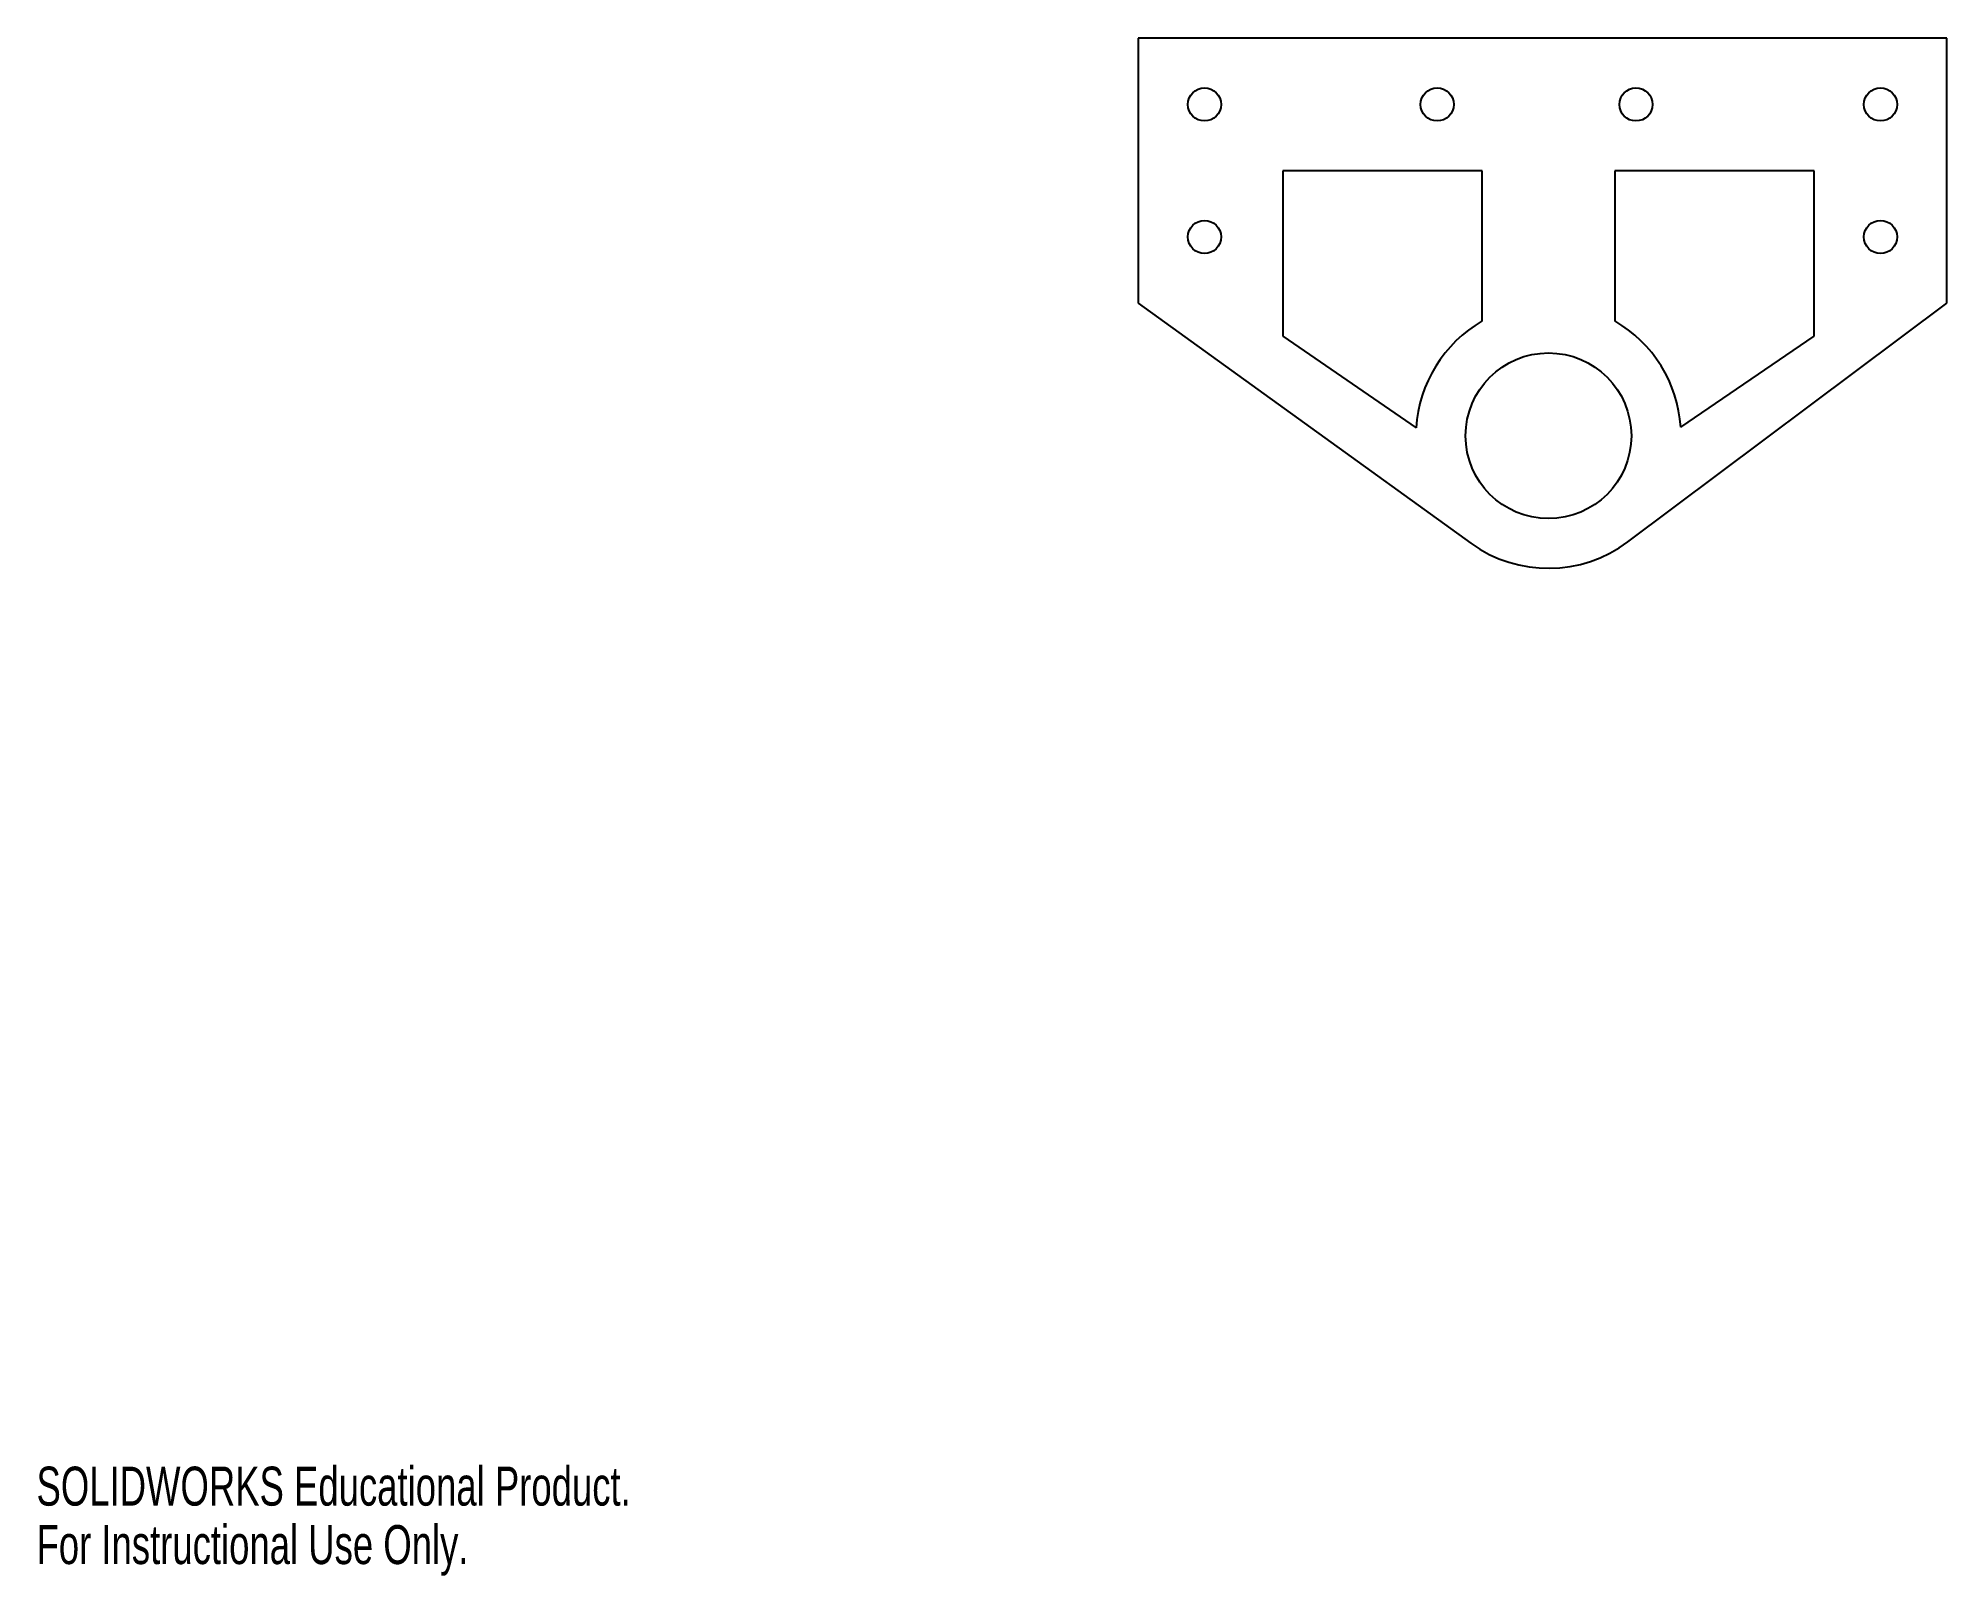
# Model space of a CAD drawing. Header units: inches. Extents: x 0.01 to 7.21, y 0 to 5.8.
import ezdxf

# ---------------------------------------------------------------- set-up
doc = ezdxf.new("R2010")
doc.units = ezdxf.units.IN
doc.header["$MEASUREMENT"] = 0
doc.styles.add('SLDTEXTSTYLE0', font='TXT', dxfattribs={"width": 0.7})

msp = doc.modelspace()

# ---------------------------------------------------------------- linework, layer by layer
at = {"color": 7, "linetype": 'Continuous', "lineweight": 25}
for p, q in [((4.1557, 5.7992), (4.1557, 4.7992)), ((7.2057, 5.7992), (4.1557, 5.7992)), ((7.2057, 4.7992), (7.2057, 5.7992)), ((5.4532, 5.2992), (4.7007, 5.2992)), ((4.7007, 5.2992), (4.7007, 4.6751)), ((5.4532, 4.7322), (5.4532, 5.2992)), ((6.7057, 5.2992), (5.9532, 5.2992)), ((5.9532, 5.2992), (5.9532, 4.7322)), ((6.7057, 4.6751), (6.7057, 5.2992)), ((4.1557, 4.7992), (5.4106, 3.8937)), ((6.0028, 3.8989), (7.2057, 4.7992)), ((4.7007, 4.6751), (5.2041, 4.329)), ((6.2021, 4.332), (6.7057, 4.6751))]:
    msp.add_line(p, q, dxfattribs=at)
for centre, radius in [((4.4057, 5.5492), 0.0625), ((5.2832, 5.5492), 0.0625), ((6.0332, 5.5492), 0.0625), ((6.9557, 5.5492), 0.0625), ((4.4057, 5.0492), 0.0625), ((6.9557, 5.0492), 0.0625), ((5.7032, 4.2992), 0.3125)]:
    msp.add_circle(centre, radius, dxfattribs=at)
for start, end in [(120, 176.58522), (3.76763, 60), (234.18853, 306.81269)]:
    msp.add_arc((5.7032, 4.2992), 0.5, start, end, dxfattribs=at)

# ---------------------------------------------------------------- texts
at = {"color": 7, "linetype": 'Continuous', "char_height": 0.14705, "attachment_point": 1, "style": 'SLDTEXTSTYLE0'}
for s, insert in [('SOLIDWORKS Educational Product.', (0, 0.4101)), ('For Instructional Use Only.', (0, 0.1896))]:
    msp.add_mtext(s, dxfattribs=dict(at, insert=insert))

doc.saveas('drawing.dxf')
